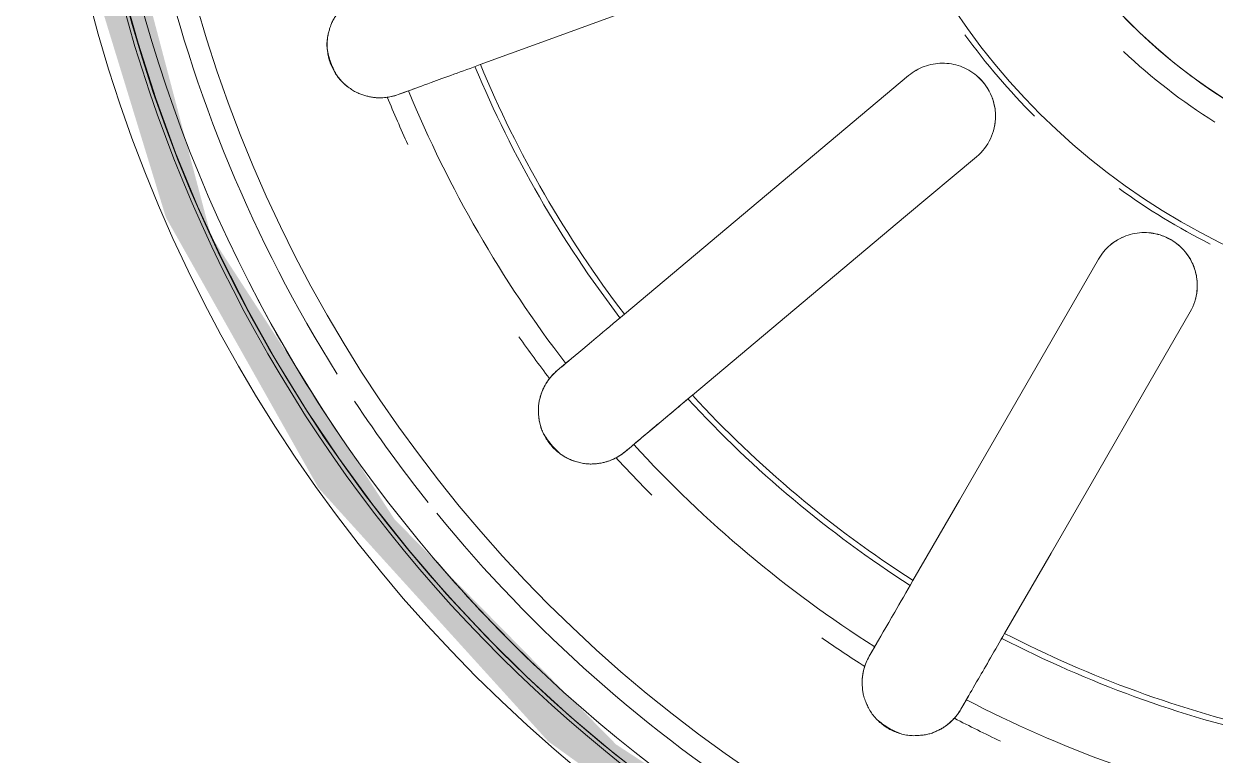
# Model space of a CAD drawing. Header units: millimetres. Extents: x -11245 to 8231, y -22520 to -3800.
# Drawn here: x -7579.14 to -7545.36, y -15437.66 to -15416.93 of the extents above; entities that cross this region are included whole.
import ezdxf

# ---------------------------------------------------------------- set-up
doc = ezdxf.new("R2010")
doc.units = ezdxf.units.MM
for name, color, linetype, lineweight in [('A-DETL-THIN', 151, 'Continuous', 9), ('A-FLOR-PATT', 8, 'Continuous', 25), ('A-GENM', 13, 'Continuous', 9), ('G-IMPT', 8, 'Continuous', 9)]:
    doc.layers.add(name, color=color, linetype=linetype, lineweight=lineweight)

# ---------------------------------------------------------------- blocks, each defined once
blk = doc.blocks.new('CRT_MGN_COZ_Fogão a lenha completo - CRT_MGN_COZ_Fogão a lenha completo-5005769-PONTOS ELÉTRICOS TÉRREO')
at = {"layer": 'G-IMPT', "flags": 128}
for points in [[(2451.039, -33.515), (2452.045, -32.219), (2453.101, -30.965), (2454.207, -29.754), (2455.36, -28.588), (2456.559, -27.47), (2457.802, -26.4), (2459.086, -25.38), (2460.411, -24.413), (2461.773, -23.5), (2463.17, -22.641), (2464.601, -21.84), (2466.062, -21.096), (2467.552, -20.411), (2469.068, -19.786), (2470.608, -19.223), (2472.17, -18.721), (2473.75, -18.283)], [(2470.716, -26.094), (2470.769, -26.239), (2470.822, -26.384)], [(2471.564, -28.425), (2472.464, -30.896), (2473.363, -33.367), (2474.263, -35.838), (2475.162, -38.31)], [(2463.097, -30.844), (2462.997, -30.726), (2462.898, -30.607)], [(2460.6, -32.536), (2460.699, -32.654), (2460.799, -32.773)], [(2471.254, -40.566), (2469.564, -38.551), (2467.873, -36.537), (2466.183, -34.522), (2464.492, -32.508)], [(2462.194, -34.436), (2463.885, -36.45), (2465.575, -38.465), (2467.266, -40.48), (2468.956, -42.494)], [(2455.065, -39.606), (2454.931, -39.528), (2454.797, -39.451)], [(2466.055, -45.951), (2463.778, -44.636), (2461.5, -43.321), (2459.223, -42.006), (2456.945, -40.691)], [(2453.297, -42.049), (2453.431, -42.126), (2453.565, -42.204)], [(2470.538, -49.607), (2470.885, -49.079), (2471.252, -48.564), (2471.639, -48.065), (2472.046, -47.582), (2472.473, -47.115), (2472.917, -46.666)], [(2455.445, -43.289), (2457.723, -44.604), (2460, -45.919), (2462.278, -47.234), (2464.555, -48.549)]]:
    blk.add_lwpolyline(points, dxfattribs=at)
at = {"layer": 'G-IMPT'}
for centre, radius, start, end in [((2481.925, -58), 58.454, 90, 270), ((2481.925, -58), 57.5, 90, 270), ((2483.925, -58), 57.5, 63.74859, 180), ((2483.925, -58), 56.5, 0, 180), ((2483.925, -58), 42, 0, 180), ((2483.925, -58), 41.108, 360, 180), ((2483.925, -58), 41, 90, 180), ((2483.925, -58), 41, 90, 270), ((2483.925, -58), 40.608, 360, 180), ((2483.925, -58), 39.099, 0, 180), ((2483.925, -58), 39.72, 102.8571, 122.1429), ((2483.925, -58), 40.608, 117.931, 124.1379), ((2483.925, -58), 39.72, 123.4505, 128.5714), ((2483.925, -58), 34.845, 112.4126, 114.8187), ((2483.925, -58), 34.223, 112.5121, 127.4879), ((2483.925, -58), 39.72, 129.1429, 166.2212), ((2483.925, -58), 40.608, 130.6713, 136.5517), ((2483.925, -58), 32.216, 112.6687, 127.3313), ((2483.925, -58), 32.054, 112.6822, 127.3178), ((2483.925, -58), 34.845, 125.1811, 127.5874), ((2483.925, -58), 34.845, 132.4126, 134.8187), ((2483.925, -58), 34.223, 132.5121, 147.4879), ((2483.925, -58), 32.216, 132.6687, 147.3313), ((2483.925, -58), 32.054, 132.6822, 147.3178), ((2483.925, -58), 34.845, 145.1811, 147.5874), ((2483.925, -58), 19.418, 360, 180), ((2483.925, -58), 34.845, 152.4126, 154.8187), ((2483.925, -58), 34.223, 152.5121, 167.4879), ((2483.925, -58), 15.8, 90, 270), ((2483.925, -58), 19.579, 126.0163, 134.9168), ((2483.925, -58), 32.216, 152.6687, 167.3313), ((2483.925, -58), 32.054, 152.6822, 167.3178), ((2483.925, -58), 19.579, 144.1641, 153), ((2483.925, -58), 16.5, 136.5861, 147.9635)]:
    blk.add_arc(centre, radius, start, end, dxfattribs=at)
for points, knots in [([(2473.535, -25.068), (2473.491, -24.944), (2473.399, -24.77), (2473.249, -24.582), (2473.149, -24.48), (2473.065, -24.41), (2472.973, -24.342), (2472.875, -24.276), (2472.756, -24.212), (2472.631, -24.168), (2472.489, -24.126), (2472.348, -24.093), (2472.182, -24.073), (2472.013, -24.079), (2471.824, -24.12), (2471.616, -24.185), (2471.415, -24.269), (2471.244, -24.36), (2471.112, -24.464), (2470.998, -24.585), (2470.904, -24.712), (2470.823, -24.833), (2470.758, -24.948), (2470.713, -25.063), (2470.68, -25.177), (2470.653, -25.288), (2470.634, -25.396), (2470.623, -25.538), (2470.628, -25.778), (2470.67, -25.971), (2470.716, -26.094)], [-1, -1, -1, -1, -0.888889, -0.833333, -0.805556, -0.777778, -0.75, -0.722222, -0.694444, -0.659722, -0.638889, -0.611111, -0.583333, -0.555556, -0.527778, -0.5, -0.472222, -0.444444, -0.416667, -0.388889, -0.361111, -0.333333, -0.305556, -0.277778, -0.25, -0.222222, -0.194444, -0.166667, -0.111111, 0, 0, 0, 0]), ([(2471.564, -28.425), (2471.374, -27.901), (2471.08, -27.096), (2470.882, -26.55), (2470.822, -26.384)], [-1, -1, -1, -1, -0.4, 0, 0, 0, 0]), ([(2462.898, -30.607), (2462.815, -30.506), (2462.669, -30.374), (2462.463, -30.249), (2462.335, -30.187), (2462.231, -30.15), (2462.122, -30.117), (2462.007, -30.089), (2461.874, -30.069), (2461.741, -30.071), (2461.593, -30.081), (2461.449, -30.098), (2461.286, -30.136), (2461.13, -30.199), (2460.966, -30.302), (2460.793, -30.434), (2460.633, -30.582), (2460.504, -30.726), (2460.414, -30.869), (2460.349, -31.022), (2460.304, -31.173), (2460.269, -31.315), (2460.248, -31.444), (2460.244, -31.568), (2460.252, -31.686), (2460.265, -31.8), (2460.284, -31.908), (2460.322, -32.045), (2460.41, -32.269), (2460.515, -32.436), (2460.6, -32.536)], [-1, -1, -1, -1, -0.888889, -0.833333, -0.805556, -0.777778, -0.75, -0.722222, -0.694444, -0.659722, -0.638889, -0.611111, -0.583333, -0.555556, -0.527778, -0.5, -0.472222, -0.444444, -0.416667, -0.388889, -0.361111, -0.333333, -0.305556, -0.277778, -0.25, -0.222222, -0.194444, -0.166667, -0.111111, 0, 0, 0, 0]), ([(2462.671, -30.388), (2462.628, -30.355), (2462.538, -30.292), (2462.41, -30.223), (2462.302, -30.176), (2462.217, -30.145), (2462.157, -30.128), (2462.126, -30.12)], [-1, -1, -1, -1, -0.9444444, -0.8888889, -0.8611111, -0.8333333, -0.8055556, -0.8055556, -0.8055556, -0.8055556]), ([(2463.097, -30.844), (2463.267, -31.047), (2463.689, -31.55), (2464.253, -32.223), (2464.492, -32.508)], [-1, -1, -1, -1, -0.4, 0, 0, 0, 0]), ([(2462.194, -34.436), (2461.836, -34.009), (2461.285, -33.352), (2460.912, -32.908), (2460.799, -32.773)], [-1, -1, -1, -1, -0.4, 0, 0, 0, 0]), ([(2454.797, -39.451), (2454.684, -39.384), (2454.502, -39.31), (2454.266, -39.263), (2454.124, -39.249), (2454.014, -39.249), (2453.9, -39.256), (2453.783, -39.269), (2453.651, -39.296), (2453.526, -39.342), (2453.391, -39.402), (2453.262, -39.468), (2453.122, -39.559), (2452.996, -39.672), (2452.877, -39.825), (2452.76, -40.008), (2452.66, -40.202), (2452.588, -40.381), (2452.553, -40.546), (2452.544, -40.712), (2452.553, -40.87), (2452.569, -41.015), (2452.593, -41.144), (2452.632, -41.262), (2452.68, -41.37), (2452.731, -41.472), (2452.786, -41.567), (2452.868, -41.683), (2453.027, -41.864), (2453.183, -41.985), (2453.297, -42.049)], [-1, -1, -1, -1, -0.888889, -0.833333, -0.805556, -0.777778, -0.75, -0.722222, -0.694444, -0.659722, -0.638889, -0.611111, -0.583333, -0.555556, -0.527778, -0.5, -0.472222, -0.444444, -0.416667, -0.388889, -0.361111, -0.333333, -0.305556, -0.277778, -0.25, -0.222222, -0.194444, -0.166667, -0.111111, 0, 0, 0, 0]), ([(2455.065, -39.606), (2455.294, -39.738), (2455.862, -40.066), (2456.623, -40.505), (2456.945, -40.691)], [-1, -1, -1, -1, -0.4, 0, 0, 0, 0]), ([(2468.956, -42.494), (2469.1, -42.665), (2469.352, -42.857), (2469.719, -42.987), (2469.929, -43.022), (2470.095, -43.032), (2470.261, -43.025), (2470.42, -43), (2470.581, -42.955), (2470.738, -42.893), (2470.881, -42.817), (2471.018, -42.723), (2471.147, -42.613), (2471.281, -42.47), (2471.413, -42.277), (2471.526, -42.037), (2471.59, -41.781), (2471.621, -41.432), (2471.538, -40.998), (2471.369, -40.703), (2471.254, -40.566)], [-1, -1, -1, -1, -0.861111, -0.791667, -0.756944, -0.722222, -0.6875, -0.652778, -0.618056, -0.583333, -0.548611, -0.513889, -0.479167, -0.444444, -0.388889, -0.333333, -0.277778, -0.222222, -0.111111, 0, 0, 0, 0]), ([(2452.645, -41.283), (2452.657, -41.314), (2452.682, -41.375), (2452.724, -41.458), (2452.769, -41.536), (2452.834, -41.636), (2452.924, -41.749), (2453.002, -41.827), (2453.042, -41.863)], [-0.2222222, -0.2222222, -0.2222222, -0.2222222, -0.1944444, -0.1666667, -0.1388889, -0.1111111, -0.0555556, 0, 0, 0, 0]), ([(2455.445, -43.289), (2454.963, -43.011), (2454.22, -42.582), (2453.718, -42.292), (2453.565, -42.204)], [-1, -1, -1, -1, -0.4, 0, 0, 0, 0]), ([(2469.77, -42.992), (2469.834, -43.007), (2470.028, -43.038), (2470.403, -43.025), (2470.867, -42.859), (2471.281, -42.512), (2471.459, -42.2), (2471.518, -42.034)], [-0.7916667, -0.7916667, -0.7916667, -0.7916667, -0.75, -0.6666667, -0.5555556, -0.4444444, -0.3333333, -0.3333333, -0.3333333, -0.3333333]), ([(2464.555, -48.549), (2464.749, -48.661), (2465.051, -48.755), (2465.441, -48.751), (2465.651, -48.712), (2465.81, -48.665), (2465.963, -48.601), (2466.104, -48.523), (2466.24, -48.426), (2466.366, -48.314), (2466.475, -48.194), (2466.571, -48.059), (2466.654, -47.911), (2466.732, -47.731), (2466.79, -47.505), (2466.814, -47.24), (2466.787, -46.978), (2466.696, -46.639), (2466.47, -46.26), (2466.21, -46.041), (2466.055, -45.951)], [-1, -1, -1, -1, -0.861111, -0.791667, -0.756944, -0.722222, -0.6875, -0.652778, -0.618056, -0.583333, -0.548611, -0.513889, -0.479167, -0.444444, -0.388889, -0.333333, -0.277778, -0.222222, -0.111111, 0, 0, 0, 0]), ([(2464.912, -48.698), (2464.975, -48.715), (2465.102, -48.74), (2465.296, -48.754), (2465.491, -48.743), (2465.749, -48.694), (2466.096, -48.553), (2466.476, -48.238), (2466.746, -47.771), (2466.822, -47.328), (2466.788, -46.978), (2466.719, -46.725), (2466.607, -46.489), (2466.506, -46.347), (2466.45, -46.281)], [-0.9166667, -0.9166667, -0.9166667, -0.9166667, -0.875, -0.8333333, -0.7916667, -0.75, -0.6666667, -0.5555556, -0.4444444, -0.3333333, -0.2777778, -0.2222222, -0.1666667, -0.1111111, -0.1111111, -0.1111111, -0.1111111])]:
    blk.add_open_spline(points, degree=3, knots=knots, dxfattribs=at)
for points in [[(2472.496, -24.127), (2472.456, -24.117), (2472.373, -24.099), (2472.239, -24.083), (2472.095, -24.079), (2471.946, -24.089), (2471.783, -24.117), (2471.612, -24.167), (2471.448, -24.239), (2471.305, -24.321), (2471.184, -24.409), (2471.077, -24.505), (2470.984, -24.604), (2470.932, -24.671), (2470.908, -24.705)], [(2470.631, -25.449), (2470.626, -25.508), (2470.623, -25.624), (2470.632, -25.734), (2470.64, -25.787)], [(2470.64, -25.787), (2470.646, -25.834), (2470.664, -25.932), (2470.696, -26.039), (2470.716, -26.094)], [(2470.716, -26.094), (2470.764, -26.226), (2470.818, -26.374), (2470.876, -26.534)], [(2461.6, -30.079), (2461.559, -30.083), (2461.475, -30.095), (2461.343, -30.125), (2461.207, -30.17), (2461.07, -30.231), (2460.927, -30.313), (2460.783, -30.419), (2460.653, -30.542), (2460.547, -30.669), (2460.464, -30.793), (2460.396, -30.919), (2460.343, -31.044), (2460.316, -31.125), (2460.305, -31.165)], [(2462.898, -30.607), (2462.86, -30.563), (2462.784, -30.482), (2462.708, -30.417), (2462.671, -30.388)], [(2463.199, -30.967), (2463.09, -30.836), (2462.989, -30.715), (2462.898, -30.607)], [(2460.3, -31.959), (2460.315, -32.016), (2460.352, -32.126), (2460.398, -32.226), (2460.423, -32.274)], [(2460.423, -32.274), (2460.445, -32.315), (2460.496, -32.401), (2460.562, -32.491), (2460.6, -32.536)], [(2460.6, -32.536), (2460.69, -32.644), (2460.791, -32.764), (2460.901, -32.895)], [(2460.6, -32.536), (2460.781, -32.752), (2461.226, -33.282), (2461.791, -33.955), (2462.091, -34.312)], [(2454.509, -39.323), (2454.458, -39.306), (2454.351, -39.278), (2454.236, -39.261), (2454.178, -39.256)], [(2454.797, -39.451), (2454.747, -39.422), (2454.647, -39.372), (2454.553, -39.337), (2454.509, -39.323)], [(2455.203, -39.685), (2455.055, -39.6), (2454.919, -39.521), (2454.797, -39.451)], [(2452.951, -39.726), (2452.915, -39.764), (2452.844, -39.848), (2452.745, -39.997), (2452.666, -40.157), (2452.628, -40.261), (2452.613, -40.311)], [(2471.512, -41.011), (2471.453, -40.849), (2471.365, -40.698), (2471.254, -40.566)], [(2453.042, -41.863), (2453.077, -41.895), (2453.154, -41.958), (2453.247, -42.02), (2453.297, -42.049)], [(2453.297, -42.049), (2453.419, -42.12), (2453.555, -42.198), (2453.703, -42.284)]]:
    blk.add_open_spline(points, degree=3, dxfattribs=at)
blk = doc.blocks.new('CRT_MGN_COZ_Fogão a lenha completo - CRT_MGN_COZ_Fogão a lenha completo-V30-PONTOS ELÉTRICOS TÉRREO')
at = {"layer": 'G-IMPT', "flags": 128}
for points in [[(2451.039, -33.515), (2452.045, -32.219), (2453.101, -30.965), (2454.207, -29.754), (2455.36, -28.588), (2456.559, -27.47), (2457.802, -26.4), (2459.086, -25.38), (2460.411, -24.413), (2461.773, -23.5), (2463.17, -22.641), (2464.601, -21.84), (2466.062, -21.096), (2467.552, -20.411), (2469.068, -19.786), (2470.608, -19.223), (2472.17, -18.721), (2473.75, -18.283)], [(2470.716, -26.094), (2470.769, -26.239), (2470.822, -26.384)], [(2471.564, -28.425), (2472.464, -30.896), (2473.363, -33.367), (2474.263, -35.838), (2475.162, -38.31)], [(2463.097, -30.844), (2462.997, -30.726), (2462.898, -30.607)], [(2460.6, -32.536), (2460.699, -32.654), (2460.799, -32.773)], [(2471.254, -40.566), (2469.564, -38.551), (2467.873, -36.537), (2466.183, -34.522), (2464.492, -32.508)], [(2462.194, -34.436), (2463.885, -36.45), (2465.575, -38.465), (2467.266, -40.48), (2468.956, -42.494)], [(2455.065, -39.606), (2454.931, -39.528), (2454.797, -39.451)], [(2466.055, -45.951), (2463.778, -44.636), (2461.5, -43.321), (2459.223, -42.006), (2456.945, -40.691)], [(2453.297, -42.049), (2453.431, -42.126), (2453.565, -42.204)], [(2470.538, -49.607), (2470.885, -49.079), (2471.252, -48.564), (2471.639, -48.065), (2472.046, -47.582), (2472.473, -47.115), (2472.917, -46.666)], [(2455.445, -43.289), (2457.723, -44.604), (2460, -45.919), (2462.278, -47.234), (2464.555, -48.549)]]:
    blk.add_lwpolyline(points, dxfattribs=at)
at = {"layer": 'G-IMPT'}
for centre, radius, start, end in [((2481.925, -58), 58.454, 90, 270), ((2481.925, -58), 57.5, 90, 270), ((2483.925, -58), 57.5, 63.74859, 180), ((2483.925, -58), 56.5, 0, 180), ((2483.925, -58), 42, 0, 180), ((2483.925, -58), 41.108, 360, 180), ((2483.925, -58), 41, 90, 180), ((2483.925, -58), 41, 90, 270), ((2483.925, -58), 40.608, 360, 180), ((2483.925, -58), 39.099, 0, 180), ((2483.925, -58), 39.72, 102.8571, 122.1429), ((2483.925, -58), 40.608, 117.931, 124.1379), ((2483.925, -58), 39.72, 123.4505, 128.5714), ((2483.925, -58), 34.845, 112.4126, 114.8187), ((2483.925, -58), 34.223, 112.5121, 127.4879), ((2483.925, -58), 39.72, 129.1429, 166.2212), ((2483.925, -58), 40.608, 130.6713, 136.5517), ((2483.925, -58), 32.216, 112.6687, 127.3313), ((2483.925, -58), 32.054, 112.6822, 127.3178), ((2483.925, -58), 34.845, 125.1811, 127.5874), ((2483.925, -58), 34.845, 132.4126, 134.8187), ((2483.925, -58), 34.223, 132.5121, 147.4879), ((2483.925, -58), 32.216, 132.6687, 147.3313), ((2483.925, -58), 32.054, 132.6822, 147.3178), ((2483.925, -58), 34.845, 145.1811, 147.5874), ((2483.925, -58), 19.418, 360, 180), ((2483.925, -58), 34.845, 152.4126, 154.8187), ((2483.925, -58), 34.223, 152.5121, 167.4879), ((2483.925, -58), 15.8, 90, 270), ((2483.925, -58), 19.579, 126.0163, 134.9168), ((2483.925, -58), 32.216, 152.6687, 167.3313), ((2483.925, -58), 32.054, 152.6822, 167.3178), ((2483.925, -58), 19.579, 144.1641, 153), ((2483.925, -58), 16.5, 136.5861, 147.9635)]:
    blk.add_arc(centre, radius, start, end, dxfattribs=at)
for points, knots in [([(2473.535, -25.068), (2473.491, -24.944), (2473.399, -24.77), (2473.249, -24.582), (2473.149, -24.48), (2473.065, -24.41), (2472.973, -24.342), (2472.875, -24.276), (2472.756, -24.212), (2472.631, -24.168), (2472.489, -24.126), (2472.348, -24.093), (2472.182, -24.073), (2472.013, -24.079), (2471.824, -24.12), (2471.616, -24.185), (2471.415, -24.269), (2471.244, -24.36), (2471.112, -24.464), (2470.998, -24.585), (2470.904, -24.712), (2470.823, -24.833), (2470.758, -24.948), (2470.713, -25.063), (2470.68, -25.177), (2470.653, -25.288), (2470.634, -25.396), (2470.623, -25.538), (2470.628, -25.778), (2470.67, -25.971), (2470.716, -26.094)], [-1, -1, -1, -1, -0.888889, -0.833333, -0.805556, -0.777778, -0.75, -0.722222, -0.694444, -0.659722, -0.638889, -0.611111, -0.583333, -0.555556, -0.527778, -0.5, -0.472222, -0.444444, -0.416667, -0.388889, -0.361111, -0.333333, -0.305556, -0.277778, -0.25, -0.222222, -0.194444, -0.166667, -0.111111, 0, 0, 0, 0]), ([(2471.564, -28.425), (2471.374, -27.901), (2471.08, -27.096), (2470.882, -26.55), (2470.822, -26.384)], [-1, -1, -1, -1, -0.4, 0, 0, 0, 0]), ([(2462.898, -30.607), (2462.815, -30.506), (2462.669, -30.374), (2462.463, -30.249), (2462.335, -30.187), (2462.231, -30.15), (2462.122, -30.117), (2462.007, -30.089), (2461.874, -30.069), (2461.741, -30.071), (2461.593, -30.081), (2461.449, -30.098), (2461.286, -30.136), (2461.13, -30.199), (2460.966, -30.302), (2460.793, -30.434), (2460.633, -30.582), (2460.504, -30.726), (2460.414, -30.869), (2460.349, -31.022), (2460.304, -31.173), (2460.269, -31.315), (2460.248, -31.444), (2460.244, -31.568), (2460.252, -31.686), (2460.265, -31.8), (2460.284, -31.908), (2460.322, -32.045), (2460.41, -32.269), (2460.515, -32.436), (2460.6, -32.536)], [-1, -1, -1, -1, -0.888889, -0.833333, -0.805556, -0.777778, -0.75, -0.722222, -0.694444, -0.659722, -0.638889, -0.611111, -0.583333, -0.555556, -0.527778, -0.5, -0.472222, -0.444444, -0.416667, -0.388889, -0.361111, -0.333333, -0.305556, -0.277778, -0.25, -0.222222, -0.194444, -0.166667, -0.111111, 0, 0, 0, 0]), ([(2462.671, -30.388), (2462.628, -30.355), (2462.538, -30.292), (2462.41, -30.223), (2462.302, -30.176), (2462.217, -30.145), (2462.157, -30.128), (2462.126, -30.12)], [-1, -1, -1, -1, -0.9444444, -0.8888889, -0.8611111, -0.8333333, -0.8055556, -0.8055556, -0.8055556, -0.8055556]), ([(2463.097, -30.844), (2463.267, -31.047), (2463.689, -31.55), (2464.253, -32.223), (2464.492, -32.508)], [-1, -1, -1, -1, -0.4, 0, 0, 0, 0]), ([(2462.194, -34.436), (2461.836, -34.009), (2461.285, -33.352), (2460.912, -32.908), (2460.799, -32.773)], [-1, -1, -1, -1, -0.4, 0, 0, 0, 0]), ([(2454.797, -39.451), (2454.684, -39.384), (2454.502, -39.31), (2454.266, -39.263), (2454.124, -39.249), (2454.014, -39.249), (2453.9, -39.256), (2453.783, -39.269), (2453.651, -39.296), (2453.526, -39.342), (2453.391, -39.402), (2453.262, -39.468), (2453.122, -39.559), (2452.996, -39.672), (2452.877, -39.825), (2452.76, -40.008), (2452.66, -40.202), (2452.588, -40.381), (2452.553, -40.546), (2452.544, -40.712), (2452.553, -40.87), (2452.569, -41.015), (2452.593, -41.144), (2452.632, -41.262), (2452.68, -41.37), (2452.731, -41.472), (2452.786, -41.567), (2452.868, -41.683), (2453.027, -41.864), (2453.183, -41.985), (2453.297, -42.049)], [-1, -1, -1, -1, -0.888889, -0.833333, -0.805556, -0.777778, -0.75, -0.722222, -0.694444, -0.659722, -0.638889, -0.611111, -0.583333, -0.555556, -0.527778, -0.5, -0.472222, -0.444444, -0.416667, -0.388889, -0.361111, -0.333333, -0.305556, -0.277778, -0.25, -0.222222, -0.194444, -0.166667, -0.111111, 0, 0, 0, 0]), ([(2455.065, -39.606), (2455.294, -39.738), (2455.862, -40.066), (2456.623, -40.505), (2456.945, -40.691)], [-1, -1, -1, -1, -0.4, 0, 0, 0, 0]), ([(2468.956, -42.494), (2469.1, -42.665), (2469.352, -42.857), (2469.719, -42.987), (2469.929, -43.022), (2470.095, -43.032), (2470.261, -43.025), (2470.42, -43), (2470.581, -42.955), (2470.738, -42.893), (2470.881, -42.817), (2471.018, -42.723), (2471.147, -42.613), (2471.281, -42.47), (2471.413, -42.277), (2471.526, -42.037), (2471.59, -41.781), (2471.621, -41.432), (2471.538, -40.998), (2471.369, -40.703), (2471.254, -40.566)], [-1, -1, -1, -1, -0.861111, -0.791667, -0.756944, -0.722222, -0.6875, -0.652778, -0.618056, -0.583333, -0.548611, -0.513889, -0.479167, -0.444444, -0.388889, -0.333333, -0.277778, -0.222222, -0.111111, 0, 0, 0, 0]), ([(2452.645, -41.283), (2452.657, -41.314), (2452.682, -41.375), (2452.724, -41.458), (2452.769, -41.536), (2452.834, -41.636), (2452.924, -41.749), (2453.002, -41.827), (2453.042, -41.863)], [-0.2222222, -0.2222222, -0.2222222, -0.2222222, -0.1944444, -0.1666667, -0.1388889, -0.1111111, -0.0555556, 0, 0, 0, 0]), ([(2455.445, -43.289), (2454.963, -43.011), (2454.22, -42.582), (2453.718, -42.292), (2453.565, -42.204)], [-1, -1, -1, -1, -0.4, 0, 0, 0, 0]), ([(2469.77, -42.992), (2469.834, -43.007), (2470.028, -43.038), (2470.403, -43.025), (2470.867, -42.859), (2471.281, -42.512), (2471.459, -42.2), (2471.518, -42.034)], [-0.7916667, -0.7916667, -0.7916667, -0.7916667, -0.75, -0.6666667, -0.5555556, -0.4444444, -0.3333333, -0.3333333, -0.3333333, -0.3333333]), ([(2464.555, -48.549), (2464.749, -48.661), (2465.051, -48.755), (2465.441, -48.751), (2465.651, -48.712), (2465.81, -48.665), (2465.963, -48.601), (2466.104, -48.523), (2466.24, -48.426), (2466.366, -48.314), (2466.475, -48.194), (2466.571, -48.059), (2466.654, -47.911), (2466.732, -47.731), (2466.79, -47.505), (2466.814, -47.24), (2466.787, -46.978), (2466.696, -46.639), (2466.47, -46.26), (2466.21, -46.041), (2466.055, -45.951)], [-1, -1, -1, -1, -0.861111, -0.791667, -0.756944, -0.722222, -0.6875, -0.652778, -0.618056, -0.583333, -0.548611, -0.513889, -0.479167, -0.444444, -0.388889, -0.333333, -0.277778, -0.222222, -0.111111, 0, 0, 0, 0]), ([(2464.912, -48.698), (2464.975, -48.715), (2465.102, -48.74), (2465.296, -48.754), (2465.491, -48.743), (2465.749, -48.694), (2466.096, -48.553), (2466.476, -48.238), (2466.746, -47.771), (2466.822, -47.328), (2466.788, -46.978), (2466.719, -46.725), (2466.607, -46.489), (2466.506, -46.347), (2466.45, -46.281)], [-0.9166667, -0.9166667, -0.9166667, -0.9166667, -0.875, -0.8333333, -0.7916667, -0.75, -0.6666667, -0.5555556, -0.4444444, -0.3333333, -0.2777778, -0.2222222, -0.1666667, -0.1111111, -0.1111111, -0.1111111, -0.1111111])]:
    blk.add_open_spline(points, degree=3, knots=knots, dxfattribs=at)
for points in [[(2472.496, -24.127), (2472.456, -24.117), (2472.373, -24.099), (2472.239, -24.083), (2472.095, -24.079), (2471.946, -24.089), (2471.783, -24.117), (2471.612, -24.167), (2471.448, -24.239), (2471.305, -24.321), (2471.184, -24.409), (2471.077, -24.505), (2470.984, -24.604), (2470.932, -24.671), (2470.908, -24.705)], [(2470.631, -25.449), (2470.626, -25.508), (2470.623, -25.624), (2470.632, -25.734), (2470.64, -25.787)], [(2470.64, -25.787), (2470.646, -25.834), (2470.664, -25.932), (2470.696, -26.039), (2470.716, -26.094)], [(2470.716, -26.094), (2470.764, -26.226), (2470.818, -26.374), (2470.876, -26.534)], [(2461.6, -30.079), (2461.559, -30.083), (2461.475, -30.095), (2461.343, -30.125), (2461.207, -30.17), (2461.07, -30.231), (2460.927, -30.313), (2460.783, -30.419), (2460.653, -30.542), (2460.547, -30.669), (2460.464, -30.793), (2460.396, -30.919), (2460.343, -31.044), (2460.316, -31.125), (2460.305, -31.165)], [(2462.898, -30.607), (2462.86, -30.563), (2462.784, -30.482), (2462.708, -30.417), (2462.671, -30.388)], [(2463.199, -30.967), (2463.09, -30.836), (2462.989, -30.715), (2462.898, -30.607)], [(2460.3, -31.959), (2460.315, -32.016), (2460.352, -32.126), (2460.398, -32.226), (2460.423, -32.274)], [(2460.423, -32.274), (2460.445, -32.315), (2460.496, -32.401), (2460.562, -32.491), (2460.6, -32.536)], [(2460.6, -32.536), (2460.69, -32.644), (2460.791, -32.764), (2460.901, -32.895)], [(2460.6, -32.536), (2460.781, -32.752), (2461.226, -33.282), (2461.791, -33.955), (2462.091, -34.312)], [(2454.509, -39.323), (2454.458, -39.306), (2454.351, -39.278), (2454.236, -39.261), (2454.178, -39.256)], [(2454.797, -39.451), (2454.747, -39.422), (2454.647, -39.372), (2454.553, -39.337), (2454.509, -39.323)], [(2455.203, -39.685), (2455.055, -39.6), (2454.919, -39.521), (2454.797, -39.451)], [(2452.951, -39.726), (2452.915, -39.764), (2452.844, -39.848), (2452.745, -39.997), (2452.666, -40.157), (2452.628, -40.261), (2452.613, -40.311)], [(2471.512, -41.011), (2471.453, -40.849), (2471.365, -40.698), (2471.254, -40.566)], [(2453.042, -41.863), (2453.077, -41.895), (2453.154, -41.958), (2453.247, -42.02), (2453.297, -42.049)], [(2453.297, -42.049), (2453.419, -42.12), (2453.555, -42.198), (2453.703, -42.284)]]:
    blk.add_open_spline(points, degree=3, dxfattribs=at)

msp = doc.modelspace()

# ---------------------------------------------------------------- hatches: boundary and pattern name
at = {"layer": 'A-FLOR-PATT', "lineweight": 9}
h = msp.add_hatch(dxfattribs=at)
h.set_pattern_fill('FP_1', color=9, style=0, pattern_type=2)
h.set_pattern_definition([(0, (0, 0), (609.6, 152.4), [25.146, -432.054, 25.146, -432.054, -2438.4]), (0, (0, 0), (609.6, 152.4), [-914.4, 25.146, -889.254, 25.146, -432.054, -1066.8]), (0, (0, 0), (609.6, 152.4), [-2286, 25.146, -279.654, 25.146, -736.854]), (120, (228.6, 76.2), (-436.7823, 451.7291), [25.146, -432.054, 25.146, -432.054, -2438.4]), (120, (228.6, 76.2), (-436.7823, 451.7291), [-914.4, 25.146, -889.254, 25.146, -432.054, -1066.8]), (120, (228.6, 76.2), (-436.7823, 451.7291), [-2286, 25.146, -279.654, 25.146, -736.854]), (240, (304.8, 381), (-172.8177, -604.1291), [25.146, -432.054, 25.146, -432.054, -2438.4]), (240, (304.8, 381), (-172.8177, -604.1291), [-914.4, 25.146, -889.254, 25.146, -432.054, -1066.8]), (240, (304.8, 381), (-172.8177, -604.1291), [-2286, 25.146, -279.654, 25.146, -736.854])])
h.paths.add_polyline_path([(-7253.156, -5639.186), (-7250.914, -5640.48), (-7252.12, -5639.615)])
h.paths.add_polyline_path([(-7254.62, -5635.651), (-7253.95, -5638.151), (-7254.084, -5636.945), (-7254.45, -5636.062)])
h.paths.add_polyline_path([(-11044.62, -19319.651), (-7944.62, -19319.651), (-7944.62, -17819.651), (-7954.62, -17819.651), (-7954.62, -17359.651), (-7944.62, -17359.651), (-7944.62, -17039.651), (-7954.62, -17039.651), (-7954.62, -16739.651), (-7944.62, -16739.651), (-7944.62, -16439.651), (-7964.62, -16439.651), (-7964.613, -16039.651), (-7944.62, -16039.651), (-7944.62, -16034.651), (-7964.62, -16034.651), (-7964.613, -15634.651), (-7944.62, -15634.651), (-7944.62, -15589.651), (-7964.62, -15589.651), (-7964.613, -15189.651), (-7944.62, -15189.651), (-7944.62, -15184.651), (-7964.62, -15184.651), (-7964.613, -14784.651), (-7944.62, -14784.651), (-7944.62, -14739.651), (-7964.62, -14739.651), (-7964.613, -14339.651), (-7944.62, -14339.651), (-7944.62, -14334.651), (-7964.62, -14334.651), (-7964.613, -13934.651), (-7944.62, -13934.651), (-7944.62, -13889.651), (-7605.159, -13889.651), (-7507.12, -13833.048), (-7507.12, -13889.651), (-7455.159, -13889.651), (-7357.12, -13833.048), (-7357.12, -13889.651), (-7244.62, -13889.651), (-7244.62, -13464.151), (-7270.502, -13460.743), (-7294.62, -13450.753), (-7315.331, -13434.861), (-7331.223, -13414.151), (-7341.213, -13390.033), (-7344.62, -13364.151), (-7341.213, -13338.269), (-7331.223, -13314.151), (-7315.331, -13293.44), (-7294.62, -13277.548), (-7270.502, -13267.558), (-7244.62, -13264.151), (-7244.62, -13088.651), (-7254.62, -13088.651), (-7254.62, -12988.651), (-7244.62, -12988.651), (-7244.62, -8790.651), (-7254.62, -8790.651), (-7254.62, -8690.651), (-7244.62, -8690.651), (-7244.62, -8355.151), (-7270.502, -8351.743), (-7294.62, -8341.753), (-7315.331, -8325.861), (-7331.223, -8305.151), (-7341.213, -8281.033), (-7344.62, -8255.151), (-7341.213, -8229.269), (-7331.223, -8205.151), (-7315.331, -8184.44), (-7294.62, -8168.548), (-7270.502, -8158.558), (-7244.62, -8155.151), (-7244.62, -8139.651), (-7254.62, -8139.651), (-7253.95, -5539.651), (-7244.62, -5539.651), (-7244.62, -5299.651), (-7044.62, -5299.651), (-7041.213, -5273.769), (-7031.223, -5249.651), (-7015.205, -5228.844), (-6994.62, -5213.048), (-6970.502, -5203.058), (-6944.62, -5199.651), (-6918.738, -5203.058), (-6894.62, -5213.048), (-6873.909, -5228.94), (-6858.018, -5249.651), (-6848.027, -5273.769), (-6844.62, -5299.651), (-6663.62, -5299.651), (-6663.62, -5289.651), (-6563.62, -5289.651), (-6563.62, -5299.651), (-3065.62, -5299.291), (-3065.62, -5289.651), (-2965.62, -5289.651), (-2965.62, -5299.651), (-2784.62, -5299.651), (-2781.213, -5273.769), (-2771.223, -5249.651), (-2755.331, -5228.94), (-2734.62, -5213.048), (-2710.502, -5203.058), (-2684.62, -5199.651), (-2658.738, -5203.058), (-2634.62, -5213.048), (-2613.909, -5228.94), (-2598.018, -5249.651), (-2588.027, -5273.769), (-2584.62, -5299.651), (-2524.62, -5299.651), (-2524.62, -3999.651), (-2584.62, -3999.651), (-2584.62, -3939.651), (-7042.12, -3939.651), (-7042.12, -3859.651), (-2584.62, -3859.651), (-2584.62, -3799.651), (-7044.62, -3799.651), (-7044.62, -3999.651), (-7244.62, -3999.651), (-7244.62, -3799.651), (-11044.62, -3799.651), (-11044.62, -3999.651), (-11244.62, -3999.651), (-11244.62, -7934.651), (-11044.62, -7934.651), (-11044.62, -8134.651), (-11244.62, -8134.651), (-11244.62, -11579.651), (-11044.62, -11579.651), (-11044.62, -11779.651), (-11244.62, -11779.651), (-11244.62, -15224.651), (-11044.62, -15224.651), (-11044.62, -15424.651), (-11244.62, -15424.651), (-11244.62, -19119.651), (-11044.62, -19119.651)])
h.paths.add_polyline_path([(-7504.62, -15607.726), (-7490.696, -15606.479), (-7477.518, -15602.997), (-7466.256, -15598.006), (-7455.502, -15591.067), (-7446.37, -15582.947), (-7438.697, -15573.749), (-7431.713, -15561.904), (-7427.342, -15550.895), (-7424.393, -15537.501), (-7424.486, -15531.805), (-7425.973, -15541.09), (-7429.275, -15553.452), (-7434.39, -15564.922), (-7440.362, -15574.336), (-7448.816, -15584.001), (-7459.509, -15592.725), (-7470.234, -15598.897), (-7480.561, -15602.997), (-7493.322, -15605.885), (-7504.62, -15607.637)])
h.paths.add_polyline_path([(-7684.62, -15607.226), (-7688.516, -15607.215), (-7689.699, -15606.86)])
h.paths.add_polyline_path([(-7684.62, -15607.726), (-7684.62, -15606.479), (-7697.291, -15605.71), (-7710.012, -15602.563), (-7723.009, -15596.847), (-7732.231, -15590.984), (-7741.896, -15582.529), (-7750.15, -15572.538), (-7756.792, -15561.112), (-7760.865, -15550.88), (-7763.788, -15537.95), (-7765.531, -15528.983), (-7764.374, -15540.65), (-7760.894, -15553.82), (-7755.901, -15565.09), (-7749.439, -15575.239), (-7740.489, -15585.302), (-7730.389, -15593.487), (-7719.658, -15599.697), (-7709.341, -15603.849), (-7697.291, -15606.729), (-7686.878, -15607.637)])
h.paths.add_polyline_path([(-7502.363, -15607.637), (-7504.62, -15607.226), (-7501.738, -15607.476)])
h.paths.add_polyline_path([(-7459.654, -15594.023), (-7459.509, -15593.178), (-7459.509, -15593.905)])
h.paths.add_polyline_path([(-7449.68, -15586.16), (-7450.117, -15585.687), (-7448.725, -15585.086)])
h.paths.add_polyline_path([(-7434.002, -15566.274), (-7434.184, -15565.335), (-7433.592, -15565.335)])
h.paths.add_polyline_path([(-7426.721, -15548.695), (-7427.25, -15548.236), (-7426.639, -15548.236)])
h.paths.add_polyline_path([(-7764.735, -15532.076), (-7765.37, -15528.1), (-7765.12, -15526.726), (-7764.753, -15531.817)])
h.paths.add_polyline_path([(-7536.62, -15466.18), (-7525.879, -15465.184), (-7515.504, -15462.232), (-7505.848, -15457.424), (-7497.24, -15450.924), (-7489.163, -15441.771), (-7483.935, -15432.968), (-7479.95, -15421.82), (-7478.415, -15413.119), (-7478.415, -15402.332), (-7481.001, -15389.929), (-7485.131, -15380.169), (-7491.017, -15371.242), (-7486.922, -15377.508), (-7483.935, -15383.747), (-7481.001, -15392.79), (-7479.586, -15403.117), (-7480.12, -15405.726), (-7479.763, -15410.939), (-7481.082, -15418.973), (-7483.126, -15423.722), (-7487.089, -15433.781), (-7488.583, -15435.469), (-7489.973, -15438.706), (-7496.455, -15446.186), (-7503.298, -15451.311), (-7516.071, -15459.007), (-7520.623, -15460.008), (-7531.407, -15461.985), (-7531.578, -15462.652), (-7552.234, -15460.052), (-7558.273, -15458.54), (-7565.086, -15455.326), (-7567.392, -15453.058), (-7578.777, -15444.239), (-7585.351, -15435.469), (-7589.939, -15426.136), (-7591.127, -15420.492), (-7593.529, -15407.726), (-7593.505, -15403.883), (-7593.477, -15400.513), (-7592.843, -15396.901), (-7591.127, -15390.959), (-7588.094, -15381.671), (-7584.657, -15375.982), (-7582.572, -15372.499), (-7581.708, -15371.677), (-7582.584, -15371.677), (-7587.197, -15378.53), (-7591.127, -15386.61), (-7594.079, -15396.985), (-7595.074, -15407.726), (-7594.079, -15418.467), (-7591.127, -15428.842), (-7585.444, -15439.775), (-7579.444, -15447.48), (-7571.846, -15454.373), (-7562.675, -15460.052), (-7552.617, -15463.948), (-7542.014, -15465.93)])
h.paths.add_polyline_path([(-7536.62, -15447.726), (-7527.357, -15446.666), (-7517.901, -15443.261), (-7510.589, -15438.616), (-7504.781, -15433.055), (-7499.409, -15425.082), (-7496.547, -15418.226), (-7494.85, -15410.116), (-7494.98, -15400.513), (-7496.719, -15392.634), (-7501.21, -15383.242), (-7506.083, -15376.947), (-7511.933, -15371.747), (-7519.537, -15367.357), (-7527.888, -15364.644), (-7536.62, -15363.726), (-7547.002, -15365.083), (-7555.339, -15368.182), (-7563.163, -15373.246), (-7568.808, -15378.768), (-7574.344, -15387.384), (-7577.277, -15395.344), (-7578.558, -15403.883), (-7577.875, -15413.39), (-7575.109, -15422.414), (-7570.783, -15430.085), (-7564.267, -15437.268), (-7557.555, -15442.094), (-7548.74, -15445.886), (-7540.273, -15447.528), (-7538.84, -15447.605)])
h.paths.add_polyline_path([(-7534.4, -15446.666), (-7543.253, -15446.186), (-7555.232, -15441.992), (-7562.347, -15437.352), (-7568.631, -15430.968), (-7573.831, -15422.941), (-7577.089, -15410.607), (-7577.381, -15403.527), (-7575.637, -15393.872), (-7571.751, -15384.588), (-7563.163, -15374.477), (-7555.339, -15369.516), (-7547.589, -15366.22), (-7534.4, -15364.786), (-7521.444, -15367.638), (-7510.565, -15374.378), (-7503.686, -15381.348), (-7499.43, -15389.038), (-7497.276, -15394.862), (-7495.62, -15405.726), (-7497.766, -15418.068), (-7501.567, -15426.528), (-7506.666, -15433.373), (-7512.816, -15438.832), (-7520.219, -15443.067), (-7528.455, -15445.691), (-7531.473, -15446.186)])
h.paths.add_polyline_path([(-7492.577, -15369.363), (-7498.556, -15363.435), (-7497.24, -15365.288), (-7493.422, -15368.735)])
h.paths.add_polyline_path([(-7572.3, -15361.456), (-7564.148, -15356.454), (-7571.846, -15361.079)])
h.paths.add_polyline_path([(-7505.611, -15358.19), (-7511.436, -15355.015), (-7505.848, -15358.096)])
h.paths.add_polyline_path([(-7502.363, -15205.814), (-7499.541, -15206.592), (-7503.246, -15205.975)])
h.paths.add_polyline_path([(-7424.867, -15286.726), (-7423.62, -15286.726), (-7424.867, -15272.801), (-7428.349, -15259.623), (-7433.477, -15248.117), (-7440.349, -15237.518), (-7448.751, -15228.15), (-7457.597, -15220.803), (-7468.683, -15214.169), (-7480.45, -15209.447), (-7493.845, -15206.499), (-7504.62, -15205.975), (-7504.62, -15206.972), (-7491.949, -15207.742), (-7479.144, -15210.92), (-7467.847, -15215.699), (-7457.009, -15222.468), (-7447.344, -15230.922), (-7439.09, -15240.914), (-7432.449, -15252.339), (-7428.349, -15262.666), (-7425.603, -15274.224), (-7424.867, -15280.45)])
h.paths.add_polyline_path([(-7765.531, -15284.468), (-7765.081, -15286.186), (-7765.466, -15284.827)])
h.paths.add_polyline_path([(-7765.054, -15286.726), (-7764.374, -15286.726), (-7763.604, -15274.055), (-7760.554, -15261.597), (-7755.646, -15249.953), (-7748.175, -15238.223), (-7740.424, -15229.45), (-7730.432, -15221.195), (-7719.007, -15214.554), (-7709.341, -15210.641), (-7697.122, -15207.709), (-7686.878, -15205.814), (-7698.789, -15207.021), (-7711.416, -15210.342), (-7722.984, -15215.445), (-7733.257, -15222.004), (-7743.196, -15230.857), (-7751.381, -15240.957), (-7757.001, -15250.407), (-7761.885, -15262.508), (-7764.623, -15274.055), (-7765.37, -15286.726), (-7765.12, -15286.726)])
h.paths.add_polyline_path([(-7689.97, -15206.611), (-7685.874, -15205.997), (-7688.078, -15206.475)])
h.paths.add_polyline_path([(-7684.62, -15166.726), (-7684.62, -15166.479), (-7690.302, -15166.503)])
h.paths.add_polyline_path([(-7536.62, -15026.18), (-7525.879, -15025.184), (-7514.116, -15021.62), (-7505.654, -15017.292), (-7497.24, -15010.924), (-7489.166, -15001.775), (-7483.91, -14992.91), (-7480.398, -14983.722), (-7478.415, -14973.119), (-7478.415, -14962.332), (-7480.398, -14951.729), (-7484.294, -14941.671), (-7489.973, -14932.499), (-7498.556, -14923.435), (-7507.425, -14917.149), (-7515.504, -14913.219), (-7525.879, -14910.267), (-7536.62, -14909.272), (-7547.361, -14910.267), (-7559.014, -14913.783), (-7567.536, -14918.126), (-7577.336, -14925.863), (-7584.074, -14933.677), (-7589.33, -14942.542), (-7593.29, -14953.631), (-7594.825, -14962.332), (-7594.825, -14973.119), (-7592.239, -14985.522), (-7588.129, -14995.248), (-7583.267, -15002.952), (-7574.684, -15012.017), (-7565.815, -15018.302), (-7557.736, -15022.232), (-7547.361, -15025.184), (-7542.014, -15025.93)])
h.paths.add_polyline_path([(-7531.578, -15024.652), (-7554.255, -15022.012), (-7563.082, -15018.302), (-7571.846, -15012.642), (-7577.759, -15007.106), (-7579.818, -15004.632), (-7581.18, -15002.952), (-7583.953, -14998.498), (-7589.859, -14988.333), (-7592.239, -14980.662), (-7593.595, -14970), (-7593.44, -14966.164), (-7593.459, -14962.332), (-7592.158, -14954.478), (-7588.946, -14944.864), (-7583.936, -14935.759), (-7576.662, -14927.041), (-7569.378, -14920.955), (-7559.431, -14915.4), (-7554.255, -14913.63), (-7541.833, -14911.467), (-7541.161, -14910.842), (-7520.623, -14913.443), (-7515.504, -14914.684), (-7505.784, -14919.689), (-7497.691, -14925.972), (-7491.966, -14932.499), (-7490.488, -14934.671), (-7488.935, -14936.954), (-7486.528, -14941.671), (-7482.415, -14949.767), (-7481.167, -14956.985), (-7479.829, -14966.33), (-7480.1, -14967.826), (-7479.769, -14972.939), (-7480.607, -14977.027), (-7482.113, -14982.492), (-7485.471, -14993.078), (-7490.98, -15002.011), (-7498.158, -15009.901), (-7505.848, -15015.809), (-7515.504, -15020.755), (-7523.277, -15023.189), (-7531.469, -15024.226), (-7531.528, -15024.455)])
h.paths.add_polyline_path([(-7536.62, -15009.726), (-7526.238, -15008.366), (-7518.008, -15005.315), (-7510.743, -15000.741), (-7504.879, -14995.176), (-7499.946, -14988.136), (-7496.547, -14980.226), (-7494.85, -14972.116), (-7494.98, -14962.513), (-7497.226, -14953.312), (-7501.21, -14945.242), (-7506.795, -14938.235), (-7513.19, -14932.931), (-7520.623, -14928.94), (-7527.888, -14926.644), (-7536.62, -14925.726), (-7547.002, -14927.083), (-7555.232, -14930.126), (-7563.342, -14935.398), (-7569.316, -14941.437), (-7574.367, -14949.435), (-7577.277, -14957.344), (-7578.558, -14965.452), (-7578.067, -14974.521), (-7575.087, -14984.46), (-7570.769, -14992.103), (-7564.267, -14999.268), (-7557.03, -15004.373), (-7549.173, -15007.765), (-7540.864, -15009.496)])
h.paths.add_polyline_path([(-7534.4, -15008.666), (-7541.161, -15008.285), (-7551.327, -15005.742), (-7559.629, -15001.661), (-7568.631, -14992.968), (-7573.831, -14984.941), (-7577.089, -14972.607), (-7577.62, -14967.726), (-7575.637, -14955.872), (-7571.751, -14946.588), (-7565.593, -14939.043), (-7559.937, -14934.29), (-7551.417, -14929.533), (-7538.84, -14926.786), (-7525.651, -14928.22), (-7517.901, -14931.516), (-7510.772, -14936.202), (-7503.905, -14943.039), (-7498.251, -14953.948), (-7496.335, -14961.156), (-7495.86, -14972.159), (-7499.43, -14984.414), (-7503.98, -14992.538), (-7510.894, -14999.352), (-7516.047, -15002.953), (-7525.991, -15007.287), (-7532.23, -15008.31)])
h.paths.add_polyline_path([(-9338.771, -12639.651), (-9954.483, -12639.651), (-9961.644, -12579.899), (-9964.275, -12550.623), (-9965.645, -12519.514), (-9965.396, -12494.655), (-9962.233, -12455.641), (-9955.933, -12391.455), (-9955.52, -12363.929), (-9956.905, -12297.499), (-9956.125, -12270.424), (-9953.709, -12241.428), (-9949.539, -12214.298), (-9941.474, -12178.747), (-9927.253, -12126.134), (-9916.55, -12082.438), (-9912.101, -12057.024), (-9908.459, -12023.202), (-9906.262, -11981.806), (-9905.553, -11938.544), (-9906.436, -11871.654), (-9912.434, -11591.235), (-9911.826, -11508.231), (-9909.26, -11352.01), (-9910.77, -11307.955), (-9913.906, -11271.091), (-9919.145, -11233.677), (-9926.132, -11198.484), (-9934.675, -11165.564), (-9970.388, -11041.426), (-9985.002, -10977.584), (-9997.248, -10914.581), (-10010.349, -10842.489), (-10029.996, -11062.452), (-10043, -11222.359), (-10046.618, -11290.42), (-10048.57, -11370.992), (-10049.422, -11505.667), (-10049.31, -12001.065), (-10047.542, -12066.103), (-10043.318, -12127.456), (-10036.375, -12199.501), (-10030.582, -12258.75), (-10028.915, -12299.907), (-10028.921, -12351.775), (-10029.342, -12416.828), (-10027.558, -12487.777), (-10026.468, -12559.033), (-10027.287, -12599.144), (-10029.114, -12639.651), (-10398.926, -12639.651), (-10403.119, -12559.033), (-10403.621, -12508.153), (-10401.837, -12380.248), (-10400.327, -12235.584), (-10401.115, -12127.456), (-10404.023, -12022.534), (-10409.73, -11879.085), (-10416.254, -11763.999), (-10422.358, -11658.976), (-10424.563, -11581.055), (-10427.914, -11348.628), (-10428.372, -11195.388), (-10427.361, -11144.37), (-10424.19, -11131.939), (-10421.033, -11122.228), (-10418.248, -11102.102), (-10417.555, -11077.155), (-10416.396, -11044.639), (-10412.096, -10978.567), (-10408.892, -10885.673), (-10406.154, -10833.252), (-10407.746, -10784.868), (-10409.293, -10728.777), (-10409.082, -10688.101), (-10407.21, -10551.035), (-10406.056, -10275.718), (-10404.455, -10091.414), (-10406.096, -9997.038), (-10410.918, -9849.149), (-10419.572, -9639.651), (-10029.64, -9639.651), (-10027.866, -9647.061), (-10025.631, -9669.191), (-10020.197, -9768.701), (-10018.352, -9801.493), (-10012.961, -9849.149), (-10009.638, -9873.463), (-10003.613, -9854.925), (-9996.047, -9827.044), (-9990.497, -9798.572), (-9984.291, -9754.099), (-9977.354, -9705.692), (-9966.885, -9639.651), (-9079.53, -9639.651), (-9081.81, -9677.369), (-9102.388, -9950.639), (-9106.463, -10038.671), (-9108.141, -10104.608), (-9107.982, -10165.897), (-9105.402, -10412.112), (-9103.898, -10619.845), (-9102.32, -10731.618), (-9103.443, -10759.87), (-9106.803, -10831.462), (-9105.929, -10850.75), (-9104.371, -10861.812), (-9096.327, -10896.803), (-9095.218, -10904.552), (-9092.541, -10976.922), (-9089.683, -10997.541), (-9082.877, -11029.569), (-9080.847, -11048.327), (-9079.919, -11071.397), (-9078.107, -11093.081), (-9074.001, -11108.937), (-9067.863, -11118.791), (-9058.107, -11130.601), (-9055.413, -11135.998), (-9052.992, -11143.347), (-9045.153, -11040.051), (-9041.997, -10970.661), (-9040.386, -10883.97), (-9039.753, -10709.504), (-9040.245, -10256.768), (-9041.698, -10213.199), (-9045.922, -10151.845), (-9051.611, -10091.895), (-9058.658, -10020.551), (-9060.325, -9979.395), (-9060.319, -9927.526), (-9059.898, -9862.474), (-9061.683, -9791.524), (-9062.772, -9720.269), (-9061.953, -9680.158), (-9060.127, -9639.651), (-8690.315, -9639.651), (-8686.121, -9720.269), (-8685.619, -9771.149), (-8687.403, -9899.054), (-8688.913, -10043.718), (-8688.125, -10151.845), (-8685.217, -10256.768), (-8679.51, -10400.217), (-8672.986, -10515.303), (-8666.882, -10620.326), (-8664.677, -10698.247), (-8661.326, -10930.674), (-8660.868, -11083.913), (-8661.955, -11135.321), (-8665.05, -11147.362), (-8668.208, -11157.073), (-8670.992, -11177.199), (-8671.685, -11202.147), (-8672.844, -11234.662), (-8677.144, -11300.735), (-8680.348, -11393.629), (-8683.086, -11446.049), (-8681.494, -11494.433), (-8679.948, -11550.525), (-8680.158, -11591.2), (-8682.03, -11728.266), (-8683.184, -12003.583), (-8684.785, -12187.888), (-8683.19, -12280.631), (-8678.322, -12430.153), (-8669.668, -12639.651), (-9059.6, -12639.651), (-9061.374, -12632.24), (-9063.609, -12610.111), (-9069.043, -12510.601), (-9070.888, -12477.808), (-9076.279, -12430.153), (-9089.42, -12339.508), (-9096.208, -12296.061), (-9099.013, -12214.673), (-9101.781, -12069.376), (-9103.159, -11922.931), (-9103.622, -11912.3), (-9110.471, -11989.033), (-9117.82, -12090.79), (-9120.622, -12152.057), (-9121.714, -12215.102), (-9120.75, -12286.006), (-9117.735, -12355.638), (-9115.244, -12421.336), (-9114.824, -12458.206), (-9115.646, -12504.233), (-9118.375, -12553.43), (-9121.249, -12579.899), (-9125.996, -12608.428), (-9133.285, -12639.651), (-9288.619, -12639.651)])
h.paths.add_polyline_path([(-11104.62, -7932.151), (-11184.62, -7932.151), (-11184.62, -4002.151), (-11104.62, -4002.151), (-11104.62, -7910.185)])
h.paths.add_polyline_path([(-2444.62, -5299.651), (-2384.62, -5299.651), (-2384.62, -3999.651), (-2444.62, -3999.651), (-2444.62, -5289.651)])
h.paths.add_polyline_path([(-8229.414, -3939.651), (-11042.12, -3939.651), (-11042.12, -3859.651), (-7247.12, -3859.651), (-7247.12, -3939.651), (-8052.88, -3939.651)])

# ---------------------------------------------------------------- linework, layer by layer
at = {"layer": 'A-DETL-THIN'}
msp.add_arc((-5253.315, -15838.651), 3239.863, 130.202579, 229.797421, dxfattribs=at)

# ---------------------------------------------------------------- block references
at = {"layer": 'A-GENM', "color": 55, "rotation": 89.99999999999928}
for name in ['CRT_MGN_COZ_Fogão a lenha completo - CRT_MGN_COZ_Fogão a lenha completo-5005769-PONTOS ELÉTRICOS TÉRREO', 'CRT_MGN_COZ_Fogão a lenha completo - CRT_MGN_COZ_Fogão a lenha completo-V30-PONTOS ELÉTRICOS TÉRREO']:
    msp.add_blockref(name, (-7594.62, -17889.651), dxfattribs=at)

doc.saveas('drawing.dxf')
